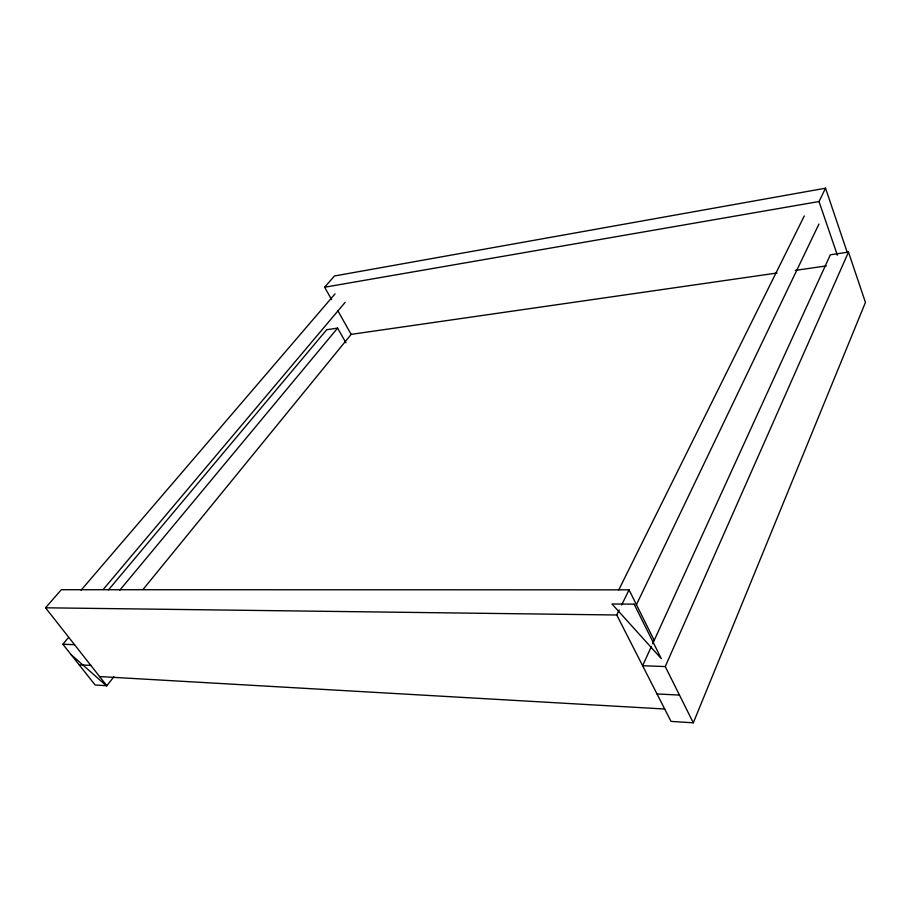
<?xml version="1.0" encoding="UTF-8"?>
<svg xmlns="http://www.w3.org/2000/svg" width="911" height="911" viewBox="0 0 911 911"><rect width="100%" height="100%" fill="white"/><g stroke="black" fill="none" stroke-linecap="round" stroke-linejoin="round"><path stroke-width="1.37" d="M619.218 609.971L616.758 614.993L671.008 721.398L693.305 722.81L865.45 302.418L848.483 252.096L830.331 254.795L652.652 643.747M693.305 722.81L665.246 666.556L848.483 252.096M651.467 646.332L642.619 665.725L665.246 666.556M636.299 604.961L818.932 224.049M621.678 604.938L629.057 589.85L61.299 589.713L45.55 607.796L106.815 685.744L113.841 676.827M837.38 255.205L819.023 201.536L825.548 188.19L334.428 275.987L324.635 287.227L331.593 299.582M618.808 589.827L804.276 215.964M143.084 589.417L351.156 334.371L777.094 273.004M119.888 590.089L337.605 328.097L345.929 342.787M106.815 685.744L95.143 685.004L62.87 644.236L68.348 637.711M108.523 589.827L326.696 329.725L337.605 328.097M103.285 589.406L345.144 302.361M81.079 590.18L335.043 293.866M324.635 287.227L819.023 201.536M795.371 270.373L826.3 265.921M45.55 607.796L616.758 614.993M62.87 644.236L74.531 644.669M79.177 664.836L90.838 665.417M657.013 693.954L679.469 695.082M99.584 676.554L664.7 709.02M71.069 654.588L106.371 685.721M337.844 310.708L351.054 334.178M629.057 589.85L654.257 640.479M825.548 188.19L847.162 252.176M634.124 604.152L611.987 603.993L661.295 658.63L634.124 604.152"/></g></svg>
